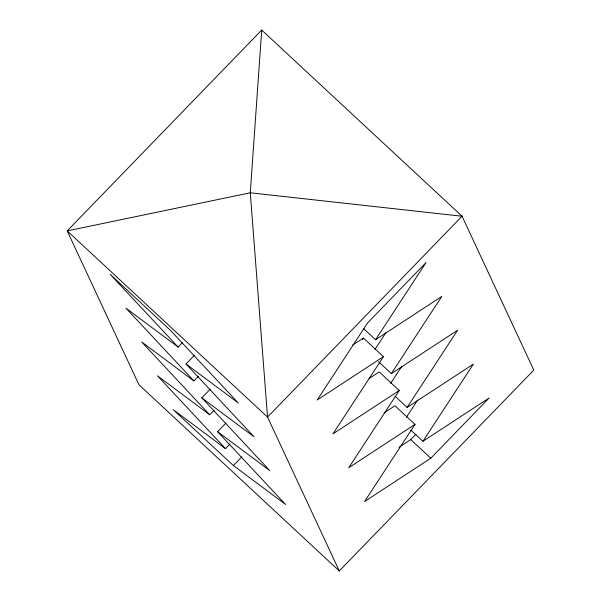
<?xml version="1.0" encoding="UTF-8"?>
<svg xmlns="http://www.w3.org/2000/svg" width="601" height="601" viewBox="0 0 601 601"><rect width="100%" height="100%" fill="white"/><g stroke="black" fill="none" stroke-linecap="round" stroke-linejoin="round"><path stroke-width="0.9" d="M261.713 30.05L250.279 192.793L267.535 417.086L339.287 570.95L533.801 370.103L462.049 216.24L261.713 30.05L67.199 230.897L138.951 384.76L339.287 570.95M362.395 339.61L363.417 338.047L383.446 356.671L332.984 433.847L399.229 390.515L379.201 371.899L369.067 378.525M363.537 328.574L375.557 339.745L426.019 262.562L367.662 322.82L317.2 399.996L383.446 356.671M374.874 349.519L386.09 332.368M378.653 361.802L391.341 373.597L441.803 296.413L375.557 339.745M390.658 383.37L401.874 366.219M399.229 390.515L348.768 467.698L415.021 424.366L394.985 405.75L384.069 412.887M395.105 396.269L407.125 407.44L457.586 330.265L391.341 373.597M406.441 417.214L417.657 400.063M415.021 424.366L364.559 501.55L430.804 458.217L489.154 397.967L422.909 441.292L410.889 430.121M422.909 441.292L473.37 364.116L407.125 407.44M198.458 376.234L193.913 380.921L125.925 308.14L178.129 347.07L182.666 342.382M210.237 389.14L201.808 397.847L254.013 436.777L186.025 363.996L194.454 355.289M230.025 443.936L225.488 448.616L157.492 375.835L209.704 414.773L214.241 410.085M225.488 448.616L173.276 409.687L233.376 465.542L285.588 504.479L217.592 431.698L226.021 422.991M233.376 465.542L241.805 456.843M399.079 447.249L410.768 439.601L415.952 434.245M352.502 345.184L363.417 338.047M186.025 363.996L238.229 402.925L170.241 330.144L110.141 274.289L178.129 347.07M193.913 380.921L141.708 341.984L209.704 414.773M217.592 431.698L269.804 470.628L201.808 397.847M410.768 439.601L430.804 458.217M462.049 216.24L267.535 417.086L67.199 230.897L250.279 192.793L462.049 216.24"/></g></svg>
